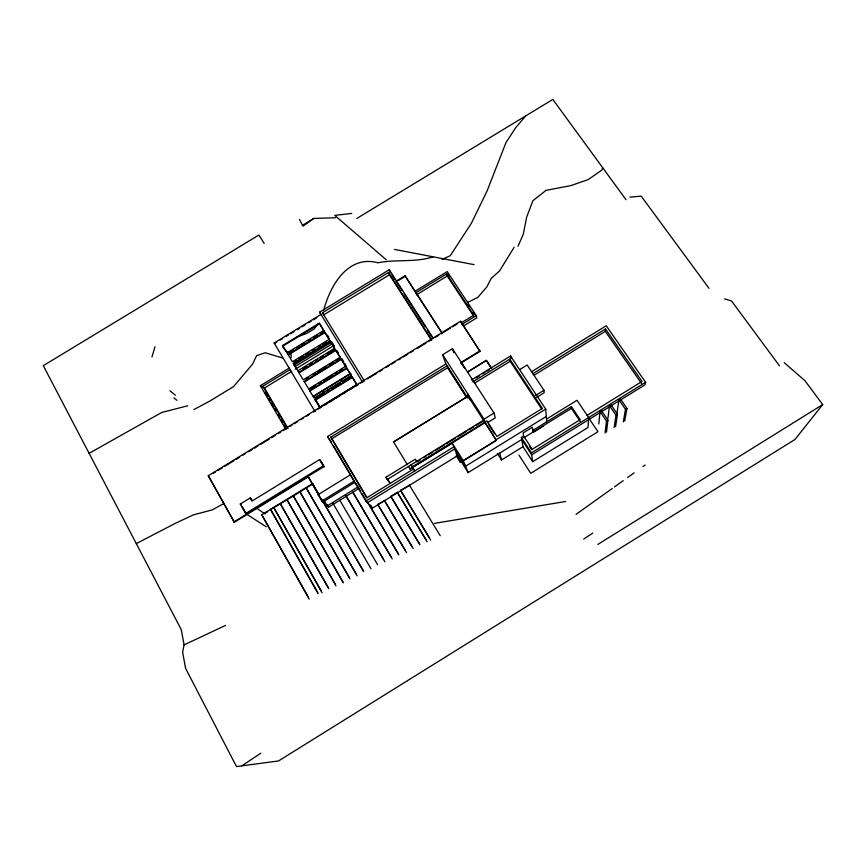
<?xml version="1.0" encoding="UTF-8"?>
<svg xmlns="http://www.w3.org/2000/svg" width="866" height="866" viewBox="0 0 866 866"><rect width="100%" height="100%" fill="white"/><g stroke="black" fill="none" stroke-linecap="round" stroke-linejoin="round"><path stroke-width="1.3" d="M580.144 421.428L571.408 408.395L571.408 406.565L532.796 430.391M641.598 383.606L605.302 331.386L605.518 328.95L532.655 373.787M598.828 423.983L600.008 411.534L601.469 410.625L607.943 420.172L606.471 432.102M601.469 410.625L601.361 411.794L609.35 406.858M605.063 432.978L606.481 421.082L600.008 411.534M607.932 418.354L609.491 405.678L610.963 404.768L617.458 414.294L615.574 426.678M610.963 404.768L610.811 405.959L618.789 401.023M614.167 427.544L615.986 415.204L609.491 405.678M617.036 412.725L618.973 399.811L620.435 398.912L626.962 408.416L624.7 421.028M620.435 398.912L620.251 400.124L645.073 384.785L645.614 382.317L606.222 325.757L531.486 371.741M623.282 421.904L625.49 409.326L618.973 399.811M264.152 243.357L258.88 235.032L43.3 365.668L181.286 629.679L184.112 644.867L182.629 652.163L185.595 668.39L236.494 766.572L278.484 760.965L794.988 439.463L822.7 404.574L804.947 380.704L784.185 362.627M151.951 357.03L155.003 346.768M602.639 167.679L601.87 170.093L588.209 179.587L570.77 185.616L546.067 190.347L532.958 200.641L526.669 217.149L523.27 234.307L518.009 246.269M323.732 310.245C330.163 285.423 348.1 254.582 378.02 262.799C396.347 259.031 415.139 262.777 433.065 256.801M514.123 247.286L499.52 270.982L491.184 278.43L486.8 286.96L477.772 297.428L467.434 302.515M318.331 323.83L314.087 328.993L306.553 333.594L296.865 336.928M525.716 115.892L515.606 127.822L505.993 142.533L487.071 191.007L471.385 223.287L450.298 255.676L441.974 259.519M576.074 514.328L612.24 488.5M614.438 486.93L623.206 480.662M627.59 477.534L634.161 472.836M642.929 466.579L645.127 465.01M335.478 217.756L313.828 218.427L303.003 226.102L299.43 219.477M241.744 765.869L260.861 753.193M583.727 539.074L592.723 533.11M597.843 544.411L822.7 404.574M546.305 416.427L465.551 466.244L454.682 448.956L367.422 502.735L361.988 493.588M546.533 419.09L577.005 400.287L588.609 417.531L588.025 427.49L532.698 461.686L522.988 446.715L521.386 437.438L523.627 436.053L532.233 449.292L580.198 419.674L571.408 406.565M571.408 408.395L523.898 437.72L523.118 432.957L532.384 427.23L533.012 432.091M456.111 453.405L468.149 472.587L522.057 439.311M533.304 432.372L543.502 426.072M497.311 453.427L501.511 459.976L522.988 446.715M587.159 415.366L642.042 381.462L605.518 328.95M532.698 461.686L531.41 452.875L645.614 382.317M599.9 412.703L531.702 454.834L521.743 439.506M606.481 421.082L607.943 420.172M615.986 415.204L617.458 414.294M625.49 409.326L626.962 408.416M474.449 383.237L510.161 361.295L509.793 359.13L472.717 381.917M309.216 599.185L261.77 514.783L312.485 483.618L315.549 488.586M265.472 513.083L267.637 511.752M318.114 593.686L270.463 509.446L287.047 499.823L334.99 583.673M288.118 499.162L299.961 491.888L349.528 577.838M301.032 491.228L312.853 483.964M407.366 464.598L393.521 441.974L468.019 396.173L496.294 440.231L463.234 460.625L468.149 472.587M519.665 369.576L527.156 364.976L543.978 390.274L544.173 392.731L536.693 397.342M318.125 494.659L350.47 474.763L354.226 481.074L321.816 501.013L318.125 494.659L319.251 495.677M321.816 501.013L322.931 501.999L355.19 482.145M534.203 375.14L605.302 331.386M323.992 500.223L327.261 505.852L357.831 487.038M327.261 505.852L328.679 507.108L359.282 488.272M390.176 483.38L385.9 477.285L415.269 459.197L416.925 461.903L420.324 459.814M452.214 443.154L410.019 468.939L485.057 422.716L484.04 419.176L494.021 413.028L452.453 348.717L442.656 354.724L445.871 363.958L467.413 397.548M387.243 479.504L483.607 420.151L496.348 440.404L463.299 460.788L452.149 442.991L460.42 462.466L456.22 455.765M423.723 457.713L425.985 456.317M428.259 454.921L432.784 452.139M435.057 450.742L444.117 445.156M446.391 443.76L455.451 438.174M457.713 436.778L466.785 431.203M469.047 429.807L473.583 427.014M475.845 425.617L483.78 420.724L483.607 420.151M412.259 466.871L486.919 420.887L496.922 436.442L542.387 408.416L509.793 359.13M487.428 422.695L495.222 417.899L494.021 413.028M535.361 395.578L543.978 390.274M445.871 363.958L327.554 436.54L365.896 501.089L453.816 446.91M406.555 552.627L377.76 504.38L384.547 500.689L412.01 546.511M419.913 544.736L390.793 496.348L397.299 492.343L426.018 539.778M430.683 540.07L400.557 490.329L409.531 485.285M365.896 501.089L372.445 508.147L457.54 455.689M496.153 439.69L545.721 409.12L510.55 355.991L471.472 380.001M319.576 407.301L356.76 384.536L357.063 385.013L352.148 376.991L315.04 399.702L319.933 407.745M322.931 501.999L308.296 476.83L234.34 522.263L208.262 475.726L460.528 321.243L480.024 351.39L460.929 363.114M323.31 405.678L332.306 400.168M334.557 398.793L336.809 397.418M339.061 396.033L348.056 390.523M350.308 389.148L355.937 385.695M213.361 473.291L215.645 471.894M217.929 470.498L222.486 467.705M224.77 466.298L233.907 460.712M236.191 459.316L239.611 457.216M243.032 455.115L245.316 453.719M248.737 451.619L252.168 449.53M254.452 448.133L257.873 446.033M260.157 444.637L269.283 439.04M271.567 437.644L274.987 435.544M278.419 433.455L280.703 432.047M282.965 430.662L286.365 428.583M289.753 426.505L292.015 425.119M294.278 423.734L297.666 421.655M301.065 419.577L303.317 418.202M306.716 416.124L308.978 414.738M313.492 411.967L315.798 410.56M318.093 409.153L321.546 407.031M324.999 404.92L327.294 403.513M329.6 402.105L334.2 399.291M336.495 397.884L339.948 395.773M343.391 393.651L345.696 392.244M349.15 390.133L352.592 388.022M354.898 386.615L358.34 384.504M360.646 383.097L364.088 380.975M367.541 378.864L376.742 373.235M379.037 371.828L382.491 369.706M385.944 367.595L389.386 365.484M391.692 364.077L395.145 361.966M398.587 359.855L400.893 358.448M403.188 357.03L407.789 354.216M410.094 352.808L413.537 350.698M416.99 348.587L426.191 342.947M428.486 341.54L431.939 339.429M435.392 337.318L438.835 335.207M441.14 333.8L450.331 328.16M452.637 326.753L457.237 323.938M461.372 322.747L473.81 315.127L446.65 273.916L415.658 292.838M461.643 324.588L476.289 315.614L447.246 271.588L414.565 291.539M463.364 326.081L476.809 317.844L476.289 315.614M412.573 467.369L411.025 464.858L414.792 470.952L413.58 468.961L366.74 497.809L330.725 437.243L447.083 365.853L467.229 398.1M330.725 437.243L331.959 438.705L447.711 367.671M460.766 362.583L479.894 350.849M266.295 526.82L245.576 513.538L240.272 504.034L250.155 497.972L251.573 498.968M320.669 460.766L319.554 459.608L251.919 501.122L250.155 497.972M467.586 371.925L486.389 360.375L491.617 368.375M467.64 372.142L486.389 360.375M245.576 513.538L323.224 465.843L324.328 466.98M233.842 521.96L323.96 466.612L320.301 460.387M476.094 377.922L479.428 375.876M482.752 373.831L484.971 372.467M487.19 371.103L489.409 369.739M302.321 225.452L313.828 218.427M287.079 352.83L323.7 330.476L324.046 331.018L319.24 323.17L282.684 345.469L287.469 353.339M289.753 351.942L293.184 349.853M296.616 347.764L298.9 346.368M301.184 344.971L304.615 342.882M308.047 340.782L310.331 339.396M313.763 337.296L317.194 335.207M320.615 333.118L322.91 331.721M329.145 339.364L292.416 361.782L287.999 354.389L324.653 332.024L329.481 339.905L324.653 332.024M324.988 332.566L288.4 354.898L287.999 354.389M293.953 361.587L296.248 360.191M298.543 358.795L303.122 355.991M305.417 354.595L308.848 352.494M312.29 350.394L314.585 348.998M318.017 346.898L320.312 345.502M322.607 344.094L326.038 342.005M330.087 340.923L334.601 348.305L297.796 370.789L298.175 371.287L293.358 363.352L330.087 340.923L334.936 348.825L326.893 353.739M330.422 341.453L293.747 363.85L293.358 363.352M285.964 429.59L260.374 385.695L289.179 368.104M293.79 365.29L331.808 342.07L333.93 345.75M287.306 428.15L262.831 386.236L290.327 369.446M294.916 366.643L332.717 343.553M416.394 294.873L447.235 276.027L446.65 273.916M262.831 386.236L264.455 388L291.81 371.298M295.23 369.208L333.973 345.545M302.775 368.472L306.218 366.372M309.66 364.272L311.966 362.865M315.408 360.754L317.703 359.358M319.998 357.95L323.451 355.85M340.1 357.29L303.197 379.849L298.738 372.369L335.564 349.875L340.425 357.799L335.564 349.875M335.889 350.394L299.116 372.856L298.738 372.369M305.871 378.918L308.177 377.511M312.788 374.697L315.083 373.289M317.389 371.882L326.601 366.253M328.907 364.846L333.518 362.02M335.813 360.613L339.266 358.502M315.711 385.316L309 389.419L304.139 381.43L341.063 358.86L345.935 366.827L341.063 358.86M341.388 359.368L304.518 381.906L304.139 381.43M345.621 366.318L308.632 388.953L309 389.419M319.067 383.259L321.308 381.884M323.548 380.52L332.501 375.043M334.741 373.668L336.982 372.304M339.223 370.929L342.579 368.873M351.488 375.887L351.174 375.4L314.087 398.1L309.573 390.544L346.595 367.898L351.488 375.887L342.503 381.386M346.909 368.396L309.941 391.01L309.573 390.544M313.265 396.303L350.806 373.333M313.698 396.195L322.39 390.88M332.122 384.926L340.988 379.503M350.535 373.657L341.334 379.286L341.778 379.957M315.57 397.873L324.555 392.374M326.796 390.999L329.037 389.635M331.288 388.26L340.262 382.761M352.451 377.479L315.408 400.157L315.04 399.702M315.083 411.675L274.154 343.001L320.994 314.445L319.597 312.171L389.245 269.727L433.379 338.39M89.111 453.329L161.682 412.497L187.716 405.786M388.498 272.498L389.44 274.793L323.732 314.856L322.455 312.756L388.498 272.498L431.474 339.429M276.839 342.135L274.565 343.521L274.154 343.001M280.259 340.046L282.543 338.66M285.964 336.571L288.248 335.174M290.532 333.789L293.953 331.7M297.374 329.61L299.658 328.225M301.942 326.828L305.362 324.75M308.783 322.661L311.067 321.264M313.351 319.879L316.772 317.79M319.586 323.732L283.085 345.989L282.684 345.469M442.299 333.323L405.072 275.724L396.033 281.233L401.878 290.327M398.533 280.465L405.299 276.341L405.072 275.724M356.814 218.459L552.833 99.428L626.021 199.71M224.056 503.417L212.224 509.901L193.464 514.837L175.311 523.335L136.298 543.599M193.897 409.564L209.853 401.055L233.593 386.572L252.612 364.077L256.628 355.601L265.223 352.765L282.457 357.972M184.112 644.867L225.561 625.404M434.418 523.389L565.617 501.479M351.748 213.426L334.774 215.385L386.236 259.757M629.907 197.156L641.208 196.149L709.027 288.378M394.506 249.43L474.059 264.639M288.757 352.3L286.549 351.834L282.857 347.19M724.647 298.889L731.543 300.989L779.432 365.777M240.272 504.034L241.257 504.683M261.77 514.783L308.285 597.02M208.262 475.726L234.34 522.263M255.481 507.454L264.964 513.906M287.047 499.823L335.976 585.806M173.893 397.851L176.935 400.33M169.953 390.75L175.365 395.232M299.961 491.888L349.875 578.791M308.296 476.83L318.883 495.341M260.374 385.695L262.062 387.524M377.76 504.38L405.429 550.581M327.554 436.54L331.267 442.061M390.793 496.348L419.436 543.848M313.546 396.736L314.044 397.375M385.9 477.285L389.808 482.449M323.224 391.313L322.737 390.663L331.775 385.132L332.252 385.792M400.557 490.329L429.471 538.013M589.097 418.538L597.962 431.712L530.717 473.301L518.972 455.115M510.161 361.295L541.813 409.196M447.906 274.024L449.389 276.276M467.921 304.367L469.404 306.607M473.107 312.225L474.59 314.477M447.235 276.027L473.54 315.96M486.443 360.602L491.671 368.602M480.024 351.39L460.528 321.243M529.602 446.499L531.746 449.79M521.386 437.438L531.41 452.875M461.275 362.692L464.198 367.206M405.299 276.341L441.747 332.739M461.426 363.2L464.923 368.342M488.846 424.914L494.529 433.758M404.076 293.736L425.26 326.72M427.458 330.13L431.831 336.961M391.941 275.096L394.831 279.588M442.656 354.724L484.04 419.176M389.44 274.793L431.474 340.306M448.209 368.797L466.06 396.639M393.521 441.974L468.019 396.173M333.41 344.885L334.07 345.935M322.455 312.756L364.196 380.694M319.597 312.171L362.681 382.371M408.644 466.687L410.116 469.091M327.424 335.11L328.755 337.285M336.95 350.643L338.346 352.938M341.745 358.513L343.672 361.652M344.744 363.417L346.097 365.625M319.24 323.17L323.7 330.476M346.595 367.898L351.174 375.4M352.148 376.991L356.76 384.536M409.293 484.949L440.231 535.729M397.299 492.343L427.198 541.802M384.277 500.364L413.147 548.546M315.311 399.248L316.74 401.618M318.017 403.783L319.446 406.154M315.408 399.648L316.761 401.921M315.267 399.67L319.955 407.507M331.959 438.705L367.119 497.82M370.605 505.051L372.445 508.147M369.685 505.592L398.403 553.937M368.147 503.189L398.847 554.868M355.872 483.293L360.624 491.303M333.323 445.514L350.449 474.351M352.949 492.321L391.129 556.86M352.787 492.256L392.244 558.949M346.162 496.348L383.584 559.533M345.924 495.395L384.926 561.807M321.275 461.805L323.711 465.951M319.554 459.608L323.224 465.843M339.808 500.256L377.598 564.675M332.804 503.103L370.994 568.756M264.455 388L288.14 428.562M265.072 392.699L267.096 396.173M268.449 398.479L269.791 400.796M271.145 403.112L273.169 406.576M274.522 408.893L275.864 411.198M277.889 414.673L279.242 416.99M280.584 419.296L282.608 422.77M283.961 425.076L285.315 427.393M327.37 504.867L328.679 507.108M316.891 490.903L318.233 493.209M322.953 501.306L363.319 570.705M312.485 483.618L319.218 495.2M321.243 498.675L363.688 571.647M356.132 573.757L306.023 487.59L357.16 575.868M342.925 581.92L293.109 495.525L343.261 582.883M468.961 397.743L470.281 400.06M328.387 587.754L280.173 503.482L328.701 588.728M321.124 590.666L273.699 507.454L322.087 592.809M270.896 509.749L317.822 592.712M251.108 498.643L252.287 500.732M242.437 506.794L246.55 514.166M389.245 269.727L390.501 272.844M452.453 348.717L453.665 352.549M467.705 393.738L468.896 397.548M499.693 453.113L501.511 459.976M510.55 355.991L510.983 358.621M545.721 409.12L546.727 421.796M290.976 352.776L291.203 357.485"/></g></svg>
